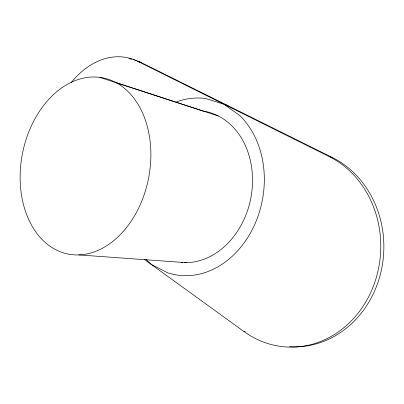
<?xml version="1.0" encoding="UTF-8"?>
<svg xmlns="http://www.w3.org/2000/svg" width="404" height="404" viewBox="0 0 404 404"><rect width="100%" height="100%" fill="white"/><g stroke="black" fill="none" stroke-linecap="round" stroke-linejoin="round"><path stroke-width="0.61" d="M144.526 259.55L244.016 331.563L245.243 331.507M78.861 254.924L186.512 262.686M224.967 104.631L227.371 105.373L228.881 106.454M71.301 82.517A81.436 59.383 -76.5 0 1 137.764 61.337L329.073 156.489L332.341 157.525A98.874 87.946 -86.8 0 1 381.129 271.22A98.874 87.946 -86.8 0 1 289.481 346.672M115.948 82.567A89.799 64.251 -78.9 0 1 120.392 234.527A89.799 64.251 -78.9 0 1 20.18 180.82A89.799 64.251 -78.9 0 1 115.948 82.567L218.397 116.004M99.788 77.366L202.975 111.029A76.614 61.459 -78.9 0 1 251.854 191.506A76.614 61.459 -78.9 0 1 184.633 262.696M137.764 61.337L141.511 62.721L332.341 157.525M146.263 259.595L151.152 264.347L167.842 272.882A89.446 71.796 -78.9 0 0 254.343 225.311A89.446 71.796 -78.9 0 0 239.931 115.701L223.786 104.121L205.686 98.536A89.446 71.796 -78.9 0 0 176.326 101.944M133.254 59.6A80.982 59.312 -76.5 0 1 136.269 60.519M137.456 60.948A80.982 59.312 -76.5 0 1 141.511 62.721M128.972 58.686A80.982 59.312 -76.5 0 1 132.032 59.292M329.073 156.489A99.546 88.269 -86.7 0 1 369.796 294.455A99.546 88.269 -86.7 0 1 244.016 331.563M182.754 262.635A76.614 61.459 -78.9 0 1 181.502 262.56"/></g></svg>
